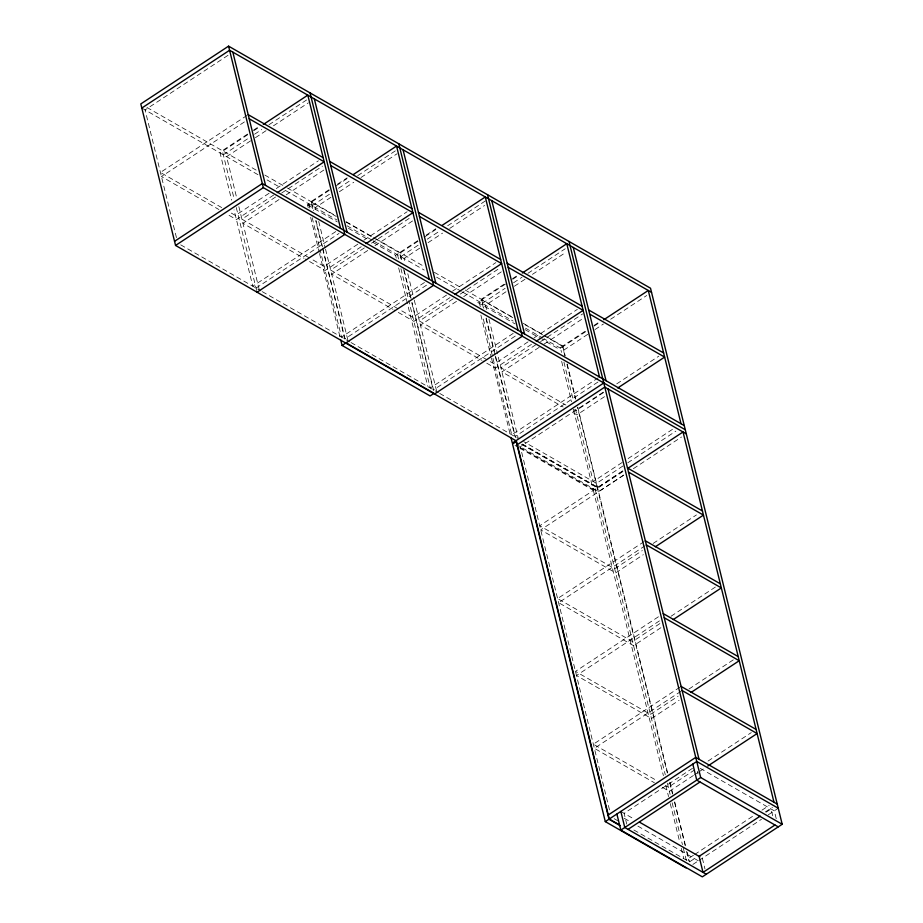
<?xml version="1.0" encoding="UTF-8"?>
<svg xmlns="http://www.w3.org/2000/svg" width="923" height="923" viewBox="0 0 923 923"><rect width="100%" height="100%" fill="white"/><g stroke="black" fill="none" stroke-linecap="round" stroke-linejoin="round"><path stroke-width="0.69" stroke-dasharray="4.62 3.46" d="M228.027 55.311L145.084 109.929L176.455 237.638M246.995 115.444L160.44 172.439L221.67 207.56M244.399 121.94L161.444 176.558L218.924 209.533M247.549 134.066L222.305 150.68L234.223 199.23M253.56 130.097L258.371 126.936M247.71 134.723L220.055 152.93L231.65 200.129M253.721 130.766L259.732 126.809M223.32 154.799L249.764 137.389M254.575 134.227L261.786 129.474M268.997 124.72L307.463 99.396M250.618 140.838L226.573 156.679L236.807 198.318M255.429 137.677L266.251 130.558M273.462 125.805L308.328 102.845M269.066 193.288L235.411 215.451L230.415 212.578M276.289 188.534L318.366 160.833M273.693 195.03L236.426 219.57L227.669 214.551M275.585 197.026L241.93 219.189L310.44 258.498M281.596 193.069L322.473 166.152M279.011 199.564L242.945 223.308L303.979 258.325M286.222 194.811L324.688 169.486M329.073 189.711L311.039 201.583L313.07 209.879M337.483 184.173L347.106 177.839M329.234 190.38L308.79 203.845L310.151 209.394M336.445 185.638L348.467 177.724M308.247 207.64L307.567 204.86L311.512 202.252L336.307 216.478M312.055 205.714L330.088 193.842M338.499 188.292L351.721 179.593M357.732 175.635L396.209 150.299M330.942 197.291L315.308 207.583L316.335 211.748M339.352 191.753L353.786 182.246M360.997 177.504L397.063 153.76M335.741 231.592L252.787 286.199L234.038 209.856M256.052 288.068L338.995 233.461M357.812 244.191L324.146 266.355L311.686 259.201M363.824 240.234L407.101 211.736M361.228 246.729L325.161 270.474L305.225 259.04M364.331 247.929L330.665 270.093L399.186 309.401M371.542 243.176L411.208 217.055M367.746 250.468L331.68 274.212L392.725 309.228M374.957 245.714L413.423 220.389M373.261 242.541L395.575 255.348L399.532 252.74L401.574 261.094M417.807 240.626L399.774 252.498L401.817 260.782M426.23 235.077L435.841 228.742M417.969 241.295L397.525 254.748L398.551 258.913M425.18 236.542L437.202 228.627M400.79 256.617L418.823 244.745M427.234 239.207L440.467 230.496M447.678 225.743L487.344 199.622M419.677 248.195L404.055 258.486L405.07 262.651M428.087 242.657L442.521 233.161M449.732 228.408L484.598 205.448M424.476 282.496L341.522 337.114L320.05 249.648M426.53 285.161L344.787 338.983L315.804 220.978M446.547 295.095L412.881 317.258L400.432 310.116M452.558 291.137L495.836 262.64M449.963 297.633L413.896 321.377L393.971 309.943M453.066 298.833L419.4 320.996L486.883 359.705M460.277 294.091L499.954 267.97M456.481 301.371L420.415 325.115L481.644 360.247M463.692 296.629L502.17 271.293M504.108 284.203L481.275 299.248L483.306 307.532M512.53 278.665L518.541 274.708M505.469 284.088L479.025 301.498L480.387 307.047M512.68 279.334L518.691 275.377M512.807 317.731L481.748 299.906L477.791 302.513L515.069 323.892M482.279 303.367L505.123 288.322M513.534 282.784L521.957 277.246M527.968 273.289L565.234 248.749M505.977 291.783L485.544 305.236L486.906 310.786M514.399 286.234L525.21 279.115M532.433 274.362L566.087 252.198M513.211 333.399L430.268 388.018L408.785 300.552M515.276 336.064L433.522 389.887L412.039 302.432M528.037 341.845L494.382 364.008L488.129 360.42M534.048 337.887L577.325 309.39M531.452 344.383L495.386 368.127L482.891 360.962M535.755 344.798L500.901 367.746L565.88 405.024M540.566 341.625L582.644 313.924M539.182 347.336L501.904 371.877L563.134 406.997M543.982 344.164L583.659 318.043M564.911 355.99L562.511 346.24L558.565 348.848L542.412 339.583M546.716 336.791L562.765 345.998L585.609 330.953M594.02 325.415L598.831 322.254M585.759 331.622L560.515 348.248L561.542 352.413M594.181 326.084L600.192 322.127M587.824 334.288L563.78 350.117L544.016 338.787M595.035 329.534L603.446 323.996M610.657 319.243L646.723 295.498M598.312 377.772L511.757 434.768L482.775 316.762M597.966 382.018L515.022 436.637L495.236 356.116M603.25 392.137L520.307 446.755L609.872 811.432M603.527 392.552L575.871 410.758L573.368 409.327M616.749 383.853L658.826 356.14M604.53 396.671L576.887 414.877L571.891 412.016M622.102 462.515L593.247 481.518L575.525 409.327M628.113 458.558L672.59 429.276M622.956 465.977L596.512 483.387L523.664 441.598M627.767 462.804L675.855 431.145M519.787 447.39L593.097 489.444L597.054 486.848L577.556 407.493M520.007 448.301L593.327 490.355L597.273 487.759L667.352 773.059M622.771 470.88L597.527 487.506L522.199 444.298M622.656 471.134L539.701 525.752L614.683 568.764L642.327 550.558M622.921 471.549L595.277 489.755L665.287 774.801M623.786 475.01L598.531 491.624L518.276 445.59M633.397 468.676L681.486 437.017M623.671 475.253L540.716 529.871L615.687 572.883L643.343 554.677M644.15 541.582L557.596 598.565L632.567 641.577L661.422 622.575M645.165 545.701L558.6 602.684L633.582 645.696L662.426 626.705M653.149 543.428L696.427 514.93M658.434 616.772L575.479 671.39L650.45 714.39L678.105 696.184M659.437 620.891L576.494 675.509L651.465 718.521L679.109 700.315M671.033 616.252L715.521 586.959M679.916 687.208L593.362 744.203L657.095 780.766M680.932 691.339L594.377 748.322L654.349 782.727M688.916 689.066L733.404 659.783M692.469 768.328L624.11 813.336L626.729 824.031M694.788 769.794L668.333 787.215L665.841 785.773M708.01 761.094L751.287 732.597M693.392 775.505L669.348 791.334L661.849 787.031M694.592 774.709L698.203 772.332M699.403 771.547L704.214 768.374M693.438 855.275L686.227 860.028L682.789 846.056M694.638 854.49L753.549 815.701M761.96 810.163L769.171 805.41M633.916 830.019L689.481 861.897L696.692 857.155M765.225 812.032L772.436 807.279M766.252 812.125L771.04 808.975L773.013 816.982M692.896 864.436L697.707 861.274M698.907 860.478L761.429 819.324M768.305 814.79L777.051 809.033M146.988 107.472L257.298 170.755M264.797 175.058L286.038 187.254M287.295 187.969L336.041 215.924M346.033 221.658L374.784 238.157M376.03 238.872L423.242 265.951M434.352 272.331L460.277 287.203M465.215 290.041L513.373 317.662M523.249 323.327L545.481 336.076M346.229 222.166L372.257 237.096M373.492 237.811L399.532 252.74M525.233 324.861L542.632 334.841M543.878 335.557L562.511 346.24M141.819 108.049L258.313 174.885M267.059 179.904L280.811 187.784M285.807 190.657L337.045 220.055M347.048 225.789L372.038 240.13M373.296 240.845L424.245 270.07M436.602 277.154L461.292 291.322M462.527 292.037L513.153 321.077M525.499 328.161L542.782 338.072M307.567 204.86L337.322 221.924M348.467 228.327L368.312 239.703M525.014 329.603L541.166 338.868M180.723 244.86L261.047 290.941M262.294 291.656L349.782 341.845M351.04 342.56L438.46 392.713M439.694 393.429L518.276 438.506L497.82 355.217M522.487 444.067L597.054 486.848M521.472 444.275L597.273 487.759M515.046 445.451L518.772 447.586M700.222 768.34L774.305 810.844L776.278 818.851M620.844 811.467L634.436 819.266M624.306 818.32L630.478 821.862M637.885 826.108L698.388 860.824M614.164 818.689L619.102 821.528M697.384 771.305L698.042 773.97M702.345 858.217L704.964 868.912M562.765 345.998L565.141 355.667M567.184 363.997L575.71 398.701M577.752 407.031L667.514 772.47M669.925 782.254L672.671 793.434M674.725 801.822L685.362 845.133M687.081 852.114L689.481 861.897M566.964 364.343L575.502 399.14M669.752 782.842L672.498 794.034M674.563 802.422L685.212 845.78M686.585 851.375L688.985 861.159M563.93 362.128L573.471 400.997M667.352 783.177L670.098 794.357M672.152 802.745L682.443 844.66M561.646 361.378L571.556 401.747M573.61 410.1L593.097 489.444M593.327 490.355L663.395 775.655M665.806 785.438L668.552 796.63M670.271 803.621L679.893 842.78M681.266 848.375L683.666 858.171M488.948 319.116L497.474 353.821M481.748 299.906L483.802 308.259M486.19 318.008L494.393 351.421M495.766 356.982L515.599 437.721M486.029 318.631L494.901 354.732M480.871 315.043L491.128 356.797M491.474 358.193L510.281 434.756M407.804 273.762L413.942 298.74M414.277 300.137L436.787 391.756M404.205 270.497L411.704 301.036M403.628 269.447L410.47 297.287M411.831 302.859L433.383 390.556M400.94 268.628L408.439 299.167M395.575 255.348L396.267 258.128M398.655 267.878L427.718 386.195M318.723 221.462L325.196 247.837M325.542 249.222L348.052 340.852M311.512 202.252L313.566 210.606M315.954 220.355L322.462 246.799M322.796 248.195L345.364 340.068M312.205 217.724L319.704 248.264M310.647 217.378L319.185 252.187M319.531 253.571L340.045 337.103M238.849 206.648L259.305 289.949M236.276 207.56L257.056 292.199"/><path stroke-width="1.38" d="M616.899 814.074L620.833 830.1L702.334 876.85L782.196 824.274L650.519 288.218L228.569 46.15L140.804 103.93L175.566 245.449L516.026 440.756L609.007 819.266L620.118 825.647M141.819 108.049L229.585 50.269L651.534 292.337M263.332 124.443L307.809 95.15L340.552 228.419M174.551 241.318L262.317 183.539L684.266 425.607M175.566 245.449L263.332 187.657L685.281 429.726M277.292 192.653L324.181 161.79L249.21 118.779M353.278 174.551L396.555 146.053L429.287 279.323M257.056 292.199L344.821 234.419L310.059 92.9M366.039 243.568L412.916 212.694L330.699 165.529M442.013 225.454L485.29 196.968L518.022 330.238M340.737 339.883L342.098 345.456L433.556 285.322L398.794 143.803M454.774 294.472L501.651 263.597L419.434 216.432M522.303 273L566.78 243.718L599.512 376.988M434.537 394.006L522.291 336.226L487.54 194.707M536.263 341.222L583.151 310.347L508.181 267.335M603.792 319.75L648.281 290.468L681.012 423.738M603.792 382.976L512.334 443.109L510.961 437.537M517.042 444.874L604.796 387.095L686.297 433.845M617.764 387.972L664.641 357.097L589.67 314.085M627.732 468.388L683.032 431.976L773.982 802.249M655.365 546.762L703.453 515.103L628.482 472.091M673.248 619.575L721.336 587.916L646.365 544.905M691.131 692.4L739.219 660.73L664.248 617.729M607.992 815.147L695.746 757.368L777.247 804.118M619.195 824.724L609.249 819.024L516.499 441.425L512.553 444.021L605.303 821.62L696.761 761.487L778.251 808.236M707.814 766.009L757.114 733.554L682.132 690.542M620.833 830.1L700.695 777.524L782.196 824.274M628.044 829.373L700.003 781.989M760.252 816.082L699.08 856.348L703.014 872.385L774.985 825M248.195 114.66L323.165 157.66M329.684 161.41L411.912 208.575M418.431 212.313L500.647 259.478M507.165 263.217L582.136 306.228M588.655 309.966L663.625 352.978M627.467 467.973L702.438 510.973M346.044 342.848L434.064 393.336L430.118 395.944L342.098 345.456M645.35 540.786L720.321 583.798M663.233 613.599L738.215 656.611M681.128 686.424L756.099 729.435M778.239 826.87L696.75 780.12L692.815 764.094M639.374 822.093L699.876 856.809M706.28 874.254L624.79 827.504L620.844 811.467M605.303 821.62L686.066 867.955M573.298 247.456L606.042 380.726M608.061 388.964L699.011 759.237M569.029 241.457L700.695 777.524M491.809 200.706L524.541 333.976M403.074 149.803L435.806 283.073M314.339 98.888L347.071 232.158M232.838 52.138L265.57 185.408M228.569 46.15L263.332 187.657"/></g></svg>
